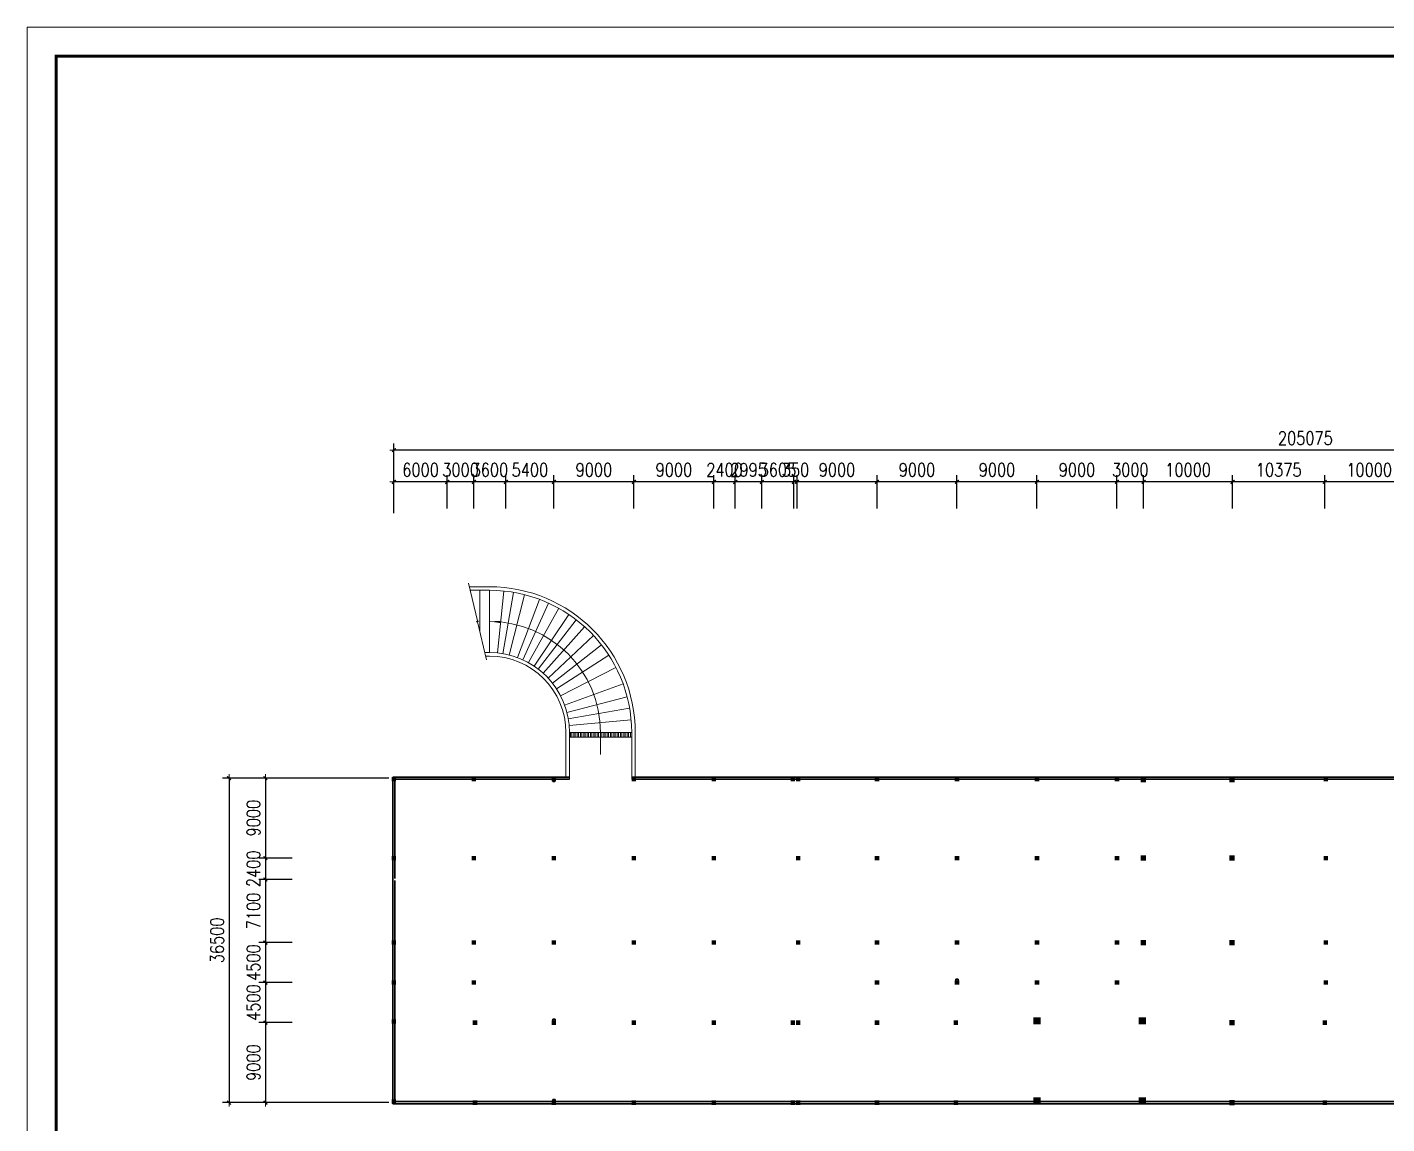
# Model space of a CAD drawing. Extents: x 5719244 to 5992687, y 1482410 to 1675543.
# Drawn here: x 5719244 to 5872206, y 1552199 to 1675543 of the extents above; entities that cross this region are included whole.
import ezdxf

# ---------------------------------------------------------------- set-up
doc = ezdxf.new("R2010")
doc.units = 0
doc.header["$LTSCALE"] = 500
doc.header["$MEASUREMENT"] = 0
doc.layers.get('0').update_dxf_attribs({"linetype": 'CONTINUOUS', "lineweight": 0})
doc.layers.get('DEFPOINTS').update_dxf_attribs({"linetype": 'CONTINUOUS', "lineweight": 0})
for name, color, linetype, lineweight in [('COLUMN', 7, 'CONTINUOUS', 0), ('DIM', 3, 'CONTINUOUS', 0), ('PUB_DIM', 3, 'CONTINUOUS', 0), ('STAIR', 2, 'CONTINUOUS', 0), ('WALL', 255, 'CONTINUOUS', 30), ('WINDOW', 4, 'CONTINUOUS', 0)]:
    doc.layers.add(name, color=color, linetype=linetype, lineweight=lineweight)
doc.styles.add('DIM_FONT', font='SIMPLEX.shx', dxfattribs={"width": 0.8})
doc.dimstyles.new('DIMN300-X', dxfattribs={"dimscale": 3, "dimtxt": 500, "dimasz": 1, "dimexe": 250, "dimexo": 0, "dimgap": 200, "dimtad": 1, "dimdec": 0, "dimzin": 0, "dimdsep": 46, "dimtxsty": 'DIM_FONT', "dimblk": '_DIMX', "dimblk1": '_DIMX', "dimblk2": '_DIMX', "dimsah": 1, "dimcen": 0, "dimdle": 187.057091, "dimclrd": 3, "dimclre": 3, "dimclrt": 7, "dimadec": 0, "dimazin": 0, "dimtfac": 2.166667, "dimtdec": 0, "dimtix": 1, "dimtmove": 2, "dimatfit": 3, "dimldrblk": '_DIMX', "dimfxl": 1, "dimtolj": 1, "dimtzin": 0, "dimarcsym": 0})

# ---------------------------------------------------------------- blocks, each defined once
blk = doc.blocks.new('_DIMX')
blk.add_line((-150, 0), (150, 0))
at = {"const_width": 50}
blk.add_lwpolyline([(-70, -70), (70, 70)], dxfattribs=at)
blk = doc.blocks.new('*D588')
at = {"layer": 'DEFPOINTS', "color": 0, "ltscale": 3}
for p in [(5760501, 1627978), (5760501, 1620890), (5965576, 1620890)]:
    blk.add_point(p, dxfattribs=at)
at = {"layer": 'PUB_DIM', "color": 3, "lineweight": -2, "ltscale": 3}
for p, q in [((5760501, 1620890), (5760501, 1628728)), ((5965573, 1627978), (5760504, 1627978)), ((5965576, 1620890), (5965576, 1628728))]:
    blk.add_line(p, q, dxfattribs=at)
at = {"layer": 'PUB_DIM', "color": 3, "lineweight": -2, "ltscale": 3, "xscale": 3, "yscale": 3, "zscale": 3, "rotation": 180}
blk.add_blockref('_DIMX', (5760501, 1627978), dxfattribs=at)
at = {"layer": 'PUB_DIM', "color": 3, "lineweight": -2, "ltscale": 3, "xscale": 3, "yscale": 3, "zscale": 3}
blk.add_blockref('_DIMX', (5965576, 1627978), dxfattribs=at)
at = {"layer": 'PUB_DIM', "color": 7, "ltscale": 3, "insert": (5863039, 1629328), "char_height": 1500, "attachment_point": 5, "style": 'DIM_FONT'}
blk.add_mtext('\\A1;205075', dxfattribs=at)
blk = doc.blocks.new('*D579')
at = {"layer": 'DEFPOINTS', "color": 0, "ltscale": 3}
for p in [(5865226, 1624397), (5865226, 1621397), (5875226, 1621397)]:
    blk.add_point(p, dxfattribs=at)
at = {"layer": 'PUB_DIM', "color": 3, "lineweight": -2, "ltscale": 3}
for p, q in [((5865226, 1621397), (5865226, 1625147)), ((5875226, 1621397), (5875226, 1625147)), ((5875223, 1624397), (5865229, 1624397))]:
    blk.add_line(p, q, dxfattribs=at)
at = {"layer": 'PUB_DIM', "color": 3, "lineweight": -2, "ltscale": 3, "xscale": 3, "yscale": 3, "zscale": 3, "rotation": 180}
blk.add_blockref('_DIMX', (5865226, 1624397), dxfattribs=at)
at = {"layer": 'PUB_DIM', "color": 3, "lineweight": -2, "ltscale": 3, "xscale": 3, "yscale": 3, "zscale": 3}
blk.add_blockref('_DIMX', (5875226, 1624397), dxfattribs=at)
at = {"layer": 'PUB_DIM', "color": 7, "ltscale": 3, "insert": (5870226, 1625747), "char_height": 1500, "attachment_point": 5, "style": 'DIM_FONT'}
blk.add_mtext('\\A1;10000', dxfattribs=at)
blk = doc.blocks.new('*D578')
at = {"layer": 'DEFPOINTS', "color": 0, "ltscale": 3}
for p in [(5854851, 1624397), (5854851, 1621397), (5865226, 1621397)]:
    blk.add_point(p, dxfattribs=at)
at = {"layer": 'PUB_DIM', "color": 3, "lineweight": -2, "ltscale": 3}
for p, q in [((5854851, 1621397), (5854851, 1625147)), ((5865226, 1621397), (5865226, 1625147)), ((5865223, 1624397), (5854854, 1624397))]:
    blk.add_line(p, q, dxfattribs=at)
at = {"layer": 'PUB_DIM', "color": 3, "lineweight": -2, "ltscale": 3, "xscale": 3, "yscale": 3, "zscale": 3, "rotation": 180}
blk.add_blockref('_DIMX', (5854851, 1624397), dxfattribs=at)
at = {"layer": 'PUB_DIM', "color": 3, "lineweight": -2, "ltscale": 3, "xscale": 3, "yscale": 3, "zscale": 3}
blk.add_blockref('_DIMX', (5865226, 1624397), dxfattribs=at)
at = {"layer": 'PUB_DIM', "color": 7, "ltscale": 3, "insert": (5860039, 1625747), "char_height": 1500, "attachment_point": 5, "style": 'DIM_FONT'}
blk.add_mtext('\\A1;10375', dxfattribs=at)
blk = doc.blocks.new('*D577')
at = {"layer": 'DEFPOINTS', "color": 0, "ltscale": 3}
for p in [(5844851, 1624397), (5844851, 1621397), (5854851, 1621397)]:
    blk.add_point(p, dxfattribs=at)
at = {"layer": 'PUB_DIM', "color": 3, "lineweight": -2, "ltscale": 3}
for p, q in [((5844851, 1621397), (5844851, 1625147)), ((5854851, 1621397), (5854851, 1625147)), ((5854848, 1624397), (5844854, 1624397))]:
    blk.add_line(p, q, dxfattribs=at)
at = {"layer": 'PUB_DIM', "color": 3, "lineweight": -2, "ltscale": 3, "xscale": 3, "yscale": 3, "zscale": 3, "rotation": 180}
blk.add_blockref('_DIMX', (5844851, 1624397), dxfattribs=at)
at = {"layer": 'PUB_DIM', "color": 3, "lineweight": -2, "ltscale": 3, "xscale": 3, "yscale": 3, "zscale": 3}
blk.add_blockref('_DIMX', (5854851, 1624397), dxfattribs=at)
at = {"layer": 'PUB_DIM', "color": 7, "ltscale": 3, "insert": (5849851, 1625747), "char_height": 1500, "attachment_point": 5, "style": 'DIM_FONT'}
blk.add_mtext('\\A1;10000', dxfattribs=at)
blk = doc.blocks.new('*D576')
at = {"layer": 'DEFPOINTS', "color": 0, "ltscale": 3}
for p in [(5841851, 1624397), (5841851, 1621397), (5844851, 1621397)]:
    blk.add_point(p, dxfattribs=at)
at = {"layer": 'PUB_DIM', "color": 3, "lineweight": -2, "ltscale": 3}
for p, q in [((5841851, 1621397), (5841851, 1625147)), ((5844851, 1621397), (5844851, 1625147)), ((5841848, 1624397), (5841845, 1624397)), ((5844851, 1624397), (5841851, 1624397)), ((5844854, 1624397), (5844857, 1624397))]:
    blk.add_line(p, q, dxfattribs=at)
at = {"layer": 'PUB_DIM', "color": 3, "lineweight": -2, "ltscale": 3, "xscale": 3, "yscale": 3, "zscale": 3}
blk.add_blockref('_DIMX', (5841851, 1624397), dxfattribs=at)
at = {"layer": 'PUB_DIM', "color": 3, "lineweight": -2, "ltscale": 3, "xscale": 3, "yscale": 3, "zscale": 3, "rotation": 180}
blk.add_blockref('_DIMX', (5844851, 1624397), dxfattribs=at)
at = {"layer": 'PUB_DIM', "color": 7, "ltscale": 3, "insert": (5843351, 1625747), "char_height": 1500, "attachment_point": 5, "style": 'DIM_FONT'}
blk.add_mtext('\\A1;3000', dxfattribs=at)
blk = doc.blocks.new('*D575')
at = {"layer": 'DEFPOINTS', "color": 0, "ltscale": 3}
for p in [(5832851, 1624397), (5832851, 1621397), (5841851, 1621397)]:
    blk.add_point(p, dxfattribs=at)
at = {"layer": 'PUB_DIM', "color": 3, "lineweight": -2, "ltscale": 3}
for p, q in [((5832851, 1621397), (5832851, 1625147)), ((5841851, 1621397), (5841851, 1625147)), ((5841848, 1624397), (5832854, 1624397))]:
    blk.add_line(p, q, dxfattribs=at)
at = {"layer": 'PUB_DIM', "color": 3, "lineweight": -2, "ltscale": 3, "xscale": 3, "yscale": 3, "zscale": 3, "rotation": 180}
blk.add_blockref('_DIMX', (5832851, 1624397), dxfattribs=at)
at = {"layer": 'PUB_DIM', "color": 3, "lineweight": -2, "ltscale": 3, "xscale": 3, "yscale": 3, "zscale": 3}
blk.add_blockref('_DIMX', (5841851, 1624397), dxfattribs=at)
at = {"layer": 'PUB_DIM', "color": 7, "ltscale": 3, "insert": (5837351, 1625747), "char_height": 1500, "attachment_point": 5, "style": 'DIM_FONT'}
blk.add_mtext('\\A1;9000', dxfattribs=at)
blk = doc.blocks.new('*D574')
at = {"layer": 'DEFPOINTS', "color": 0, "ltscale": 3}
for p in [(5823851, 1624397), (5823851, 1621397), (5832851, 1621397)]:
    blk.add_point(p, dxfattribs=at)
at = {"layer": 'PUB_DIM', "color": 3, "lineweight": -2, "ltscale": 3}
for p, q in [((5823851, 1621397), (5823851, 1625147)), ((5832851, 1621397), (5832851, 1625147)), ((5832848, 1624397), (5823854, 1624397))]:
    blk.add_line(p, q, dxfattribs=at)
at = {"layer": 'PUB_DIM', "color": 3, "lineweight": -2, "ltscale": 3, "xscale": 3, "yscale": 3, "zscale": 3, "rotation": 180}
blk.add_blockref('_DIMX', (5823851, 1624397), dxfattribs=at)
at = {"layer": 'PUB_DIM', "color": 3, "lineweight": -2, "ltscale": 3, "xscale": 3, "yscale": 3, "zscale": 3}
blk.add_blockref('_DIMX', (5832851, 1624397), dxfattribs=at)
at = {"layer": 'PUB_DIM', "color": 7, "ltscale": 3, "insert": (5828351, 1625747), "char_height": 1500, "attachment_point": 5, "style": 'DIM_FONT'}
blk.add_mtext('\\A1;9000', dxfattribs=at)
blk = doc.blocks.new('*D573')
at = {"layer": 'DEFPOINTS', "color": 0, "ltscale": 3}
for p in [(5814851, 1624397), (5814851, 1621397), (5823851, 1621397)]:
    blk.add_point(p, dxfattribs=at)
at = {"layer": 'PUB_DIM', "color": 3, "lineweight": -2, "ltscale": 3}
for p, q in [((5814851, 1621397), (5814851, 1625147)), ((5823851, 1621397), (5823851, 1625147)), ((5823848, 1624397), (5814854, 1624397))]:
    blk.add_line(p, q, dxfattribs=at)
at = {"layer": 'PUB_DIM', "color": 3, "lineweight": -2, "ltscale": 3, "xscale": 3, "yscale": 3, "zscale": 3, "rotation": 180}
blk.add_blockref('_DIMX', (5814851, 1624397), dxfattribs=at)
at = {"layer": 'PUB_DIM', "color": 3, "lineweight": -2, "ltscale": 3, "xscale": 3, "yscale": 3, "zscale": 3}
blk.add_blockref('_DIMX', (5823851, 1624397), dxfattribs=at)
at = {"layer": 'PUB_DIM', "color": 7, "ltscale": 3, "insert": (5819351, 1625747), "char_height": 1500, "attachment_point": 5, "style": 'DIM_FONT'}
blk.add_mtext('\\A1;9000', dxfattribs=at)
blk = doc.blocks.new('*D572')
at = {"layer": 'DEFPOINTS', "color": 0, "ltscale": 3}
for p in [(5805851, 1624397), (5805851, 1621397), (5814851, 1621397)]:
    blk.add_point(p, dxfattribs=at)
at = {"layer": 'PUB_DIM', "color": 3, "lineweight": -2, "ltscale": 3}
for p, q in [((5805851, 1621397), (5805851, 1625147)), ((5814851, 1621397), (5814851, 1625147)), ((5814848, 1624397), (5805854, 1624397))]:
    blk.add_line(p, q, dxfattribs=at)
at = {"layer": 'PUB_DIM', "color": 3, "lineweight": -2, "ltscale": 3, "xscale": 3, "yscale": 3, "zscale": 3, "rotation": 180}
blk.add_blockref('_DIMX', (5805851, 1624397), dxfattribs=at)
at = {"layer": 'PUB_DIM', "color": 3, "lineweight": -2, "ltscale": 3, "xscale": 3, "yscale": 3, "zscale": 3}
blk.add_blockref('_DIMX', (5814851, 1624397), dxfattribs=at)
at = {"layer": 'PUB_DIM', "color": 7, "ltscale": 3, "insert": (5810351, 1625747), "char_height": 1500, "attachment_point": 5, "style": 'DIM_FONT'}
blk.add_mtext('\\A1;9000', dxfattribs=at)
blk = doc.blocks.new('*D571')
at = {"layer": 'DEFPOINTS', "color": 0, "ltscale": 3}
for p in [(5805501, 1624397), (5805501, 1621397), (5805851, 1621397)]:
    blk.add_point(p, dxfattribs=at)
at = {"layer": 'PUB_DIM', "color": 3, "lineweight": -2, "ltscale": 3}
for p, q in [((5805501, 1621397), (5805501, 1625147)), ((5805851, 1621397), (5805851, 1625147)), ((5805498, 1624397), (5805495, 1624397)), ((5805851, 1624397), (5805501, 1624397)), ((5805854, 1624397), (5805857, 1624397))]:
    blk.add_line(p, q, dxfattribs=at)
at = {"layer": 'PUB_DIM', "color": 3, "lineweight": -2, "ltscale": 3, "xscale": 3, "yscale": 3, "zscale": 3}
blk.add_blockref('_DIMX', (5805501, 1624397), dxfattribs=at)
at = {"layer": 'PUB_DIM', "color": 3, "lineweight": -2, "ltscale": 3, "xscale": 3, "yscale": 3, "zscale": 3, "rotation": 180}
blk.add_blockref('_DIMX', (5805851, 1624397), dxfattribs=at)
at = {"layer": 'PUB_DIM', "color": 7, "ltscale": 3, "insert": (5805676, 1625747), "char_height": 1500, "attachment_point": 5, "style": 'DIM_FONT'}
blk.add_mtext('\\A1;350', dxfattribs=at)
blk = doc.blocks.new('*D570')
at = {"layer": 'DEFPOINTS', "color": 0, "ltscale": 3}
for p in [(5801896, 1624397), (5801896, 1621397), (5805501, 1621397)]:
    blk.add_point(p, dxfattribs=at)
at = {"layer": 'PUB_DIM', "color": 3, "lineweight": -2, "ltscale": 3}
for p, q in [((5801896, 1621397), (5801896, 1625147)), ((5805501, 1621397), (5805501, 1625147)), ((5801893, 1624397), (5801890, 1624397)), ((5805501, 1624397), (5801896, 1624397)), ((5805504, 1624397), (5805507, 1624397))]:
    blk.add_line(p, q, dxfattribs=at)
at = {"layer": 'PUB_DIM', "color": 3, "lineweight": -2, "ltscale": 3, "xscale": 3, "yscale": 3, "zscale": 3}
blk.add_blockref('_DIMX', (5801896, 1624397), dxfattribs=at)
at = {"layer": 'PUB_DIM', "color": 3, "lineweight": -2, "ltscale": 3, "xscale": 3, "yscale": 3, "zscale": 3, "rotation": 180}
blk.add_blockref('_DIMX', (5805501, 1624397), dxfattribs=at)
at = {"layer": 'PUB_DIM', "color": 7, "ltscale": 3, "insert": (5803699, 1625747), "char_height": 1500, "attachment_point": 5, "style": 'DIM_FONT'}
blk.add_mtext('\\A1;3605', dxfattribs=at)
blk = doc.blocks.new('*D569')
at = {"layer": 'DEFPOINTS', "color": 0, "ltscale": 3}
for p in [(5798901, 1624397), (5798901, 1621397), (5801896, 1621397)]:
    blk.add_point(p, dxfattribs=at)
at = {"layer": 'PUB_DIM', "color": 3, "lineweight": -2, "ltscale": 3}
for p, q in [((5798901, 1621397), (5798901, 1625147)), ((5801896, 1621397), (5801896, 1625147)), ((5798898, 1624397), (5798895, 1624397)), ((5801896, 1624397), (5798901, 1624397)), ((5801899, 1624397), (5801902, 1624397))]:
    blk.add_line(p, q, dxfattribs=at)
at = {"layer": 'PUB_DIM', "color": 3, "lineweight": -2, "ltscale": 3, "xscale": 3, "yscale": 3, "zscale": 3}
blk.add_blockref('_DIMX', (5798901, 1624397), dxfattribs=at)
at = {"layer": 'PUB_DIM', "color": 3, "lineweight": -2, "ltscale": 3, "xscale": 3, "yscale": 3, "zscale": 3, "rotation": 180}
blk.add_blockref('_DIMX', (5801896, 1624397), dxfattribs=at)
at = {"layer": 'PUB_DIM', "color": 7, "ltscale": 3, "insert": (5800399, 1625747), "char_height": 1500, "attachment_point": 5, "style": 'DIM_FONT'}
blk.add_mtext('\\A1;2995', dxfattribs=at)
blk = doc.blocks.new('*D568')
at = {"layer": 'DEFPOINTS', "color": 0, "ltscale": 3}
for p in [(5796501, 1624397), (5796501, 1621397), (5798901, 1621397)]:
    blk.add_point(p, dxfattribs=at)
at = {"layer": 'PUB_DIM', "color": 3, "lineweight": -2, "ltscale": 3}
for p, q in [((5796501, 1621397), (5796501, 1625147)), ((5798901, 1621397), (5798901, 1625147)), ((5796498, 1624397), (5796495, 1624397)), ((5798901, 1624397), (5796501, 1624397)), ((5798904, 1624397), (5798907, 1624397))]:
    blk.add_line(p, q, dxfattribs=at)
at = {"layer": 'PUB_DIM', "color": 3, "lineweight": -2, "ltscale": 3, "xscale": 3, "yscale": 3, "zscale": 3}
blk.add_blockref('_DIMX', (5796501, 1624397), dxfattribs=at)
at = {"layer": 'PUB_DIM', "color": 3, "lineweight": -2, "ltscale": 3, "xscale": 3, "yscale": 3, "zscale": 3, "rotation": 180}
blk.add_blockref('_DIMX', (5798901, 1624397), dxfattribs=at)
at = {"layer": 'PUB_DIM', "color": 7, "ltscale": 3, "insert": (5797701, 1625747), "char_height": 1500, "attachment_point": 5, "style": 'DIM_FONT'}
blk.add_mtext('\\A1;2400', dxfattribs=at)
blk = doc.blocks.new('*D567')
at = {"layer": 'DEFPOINTS', "color": 0, "ltscale": 3}
for p in [(5787501, 1624397), (5787501, 1621397), (5796501, 1621397)]:
    blk.add_point(p, dxfattribs=at)
at = {"layer": 'PUB_DIM', "color": 3, "lineweight": -2, "ltscale": 3}
for p, q in [((5787501, 1621397), (5787501, 1625147)), ((5796501, 1621397), (5796501, 1625147)), ((5796498, 1624397), (5787504, 1624397))]:
    blk.add_line(p, q, dxfattribs=at)
at = {"layer": 'PUB_DIM', "color": 3, "lineweight": -2, "ltscale": 3, "xscale": 3, "yscale": 3, "zscale": 3, "rotation": 180}
blk.add_blockref('_DIMX', (5787501, 1624397), dxfattribs=at)
at = {"layer": 'PUB_DIM', "color": 3, "lineweight": -2, "ltscale": 3, "xscale": 3, "yscale": 3, "zscale": 3}
blk.add_blockref('_DIMX', (5796501, 1624397), dxfattribs=at)
at = {"layer": 'PUB_DIM', "color": 7, "ltscale": 3, "insert": (5792001, 1625747), "char_height": 1500, "attachment_point": 5, "style": 'DIM_FONT'}
blk.add_mtext('\\A1;9000', dxfattribs=at)
blk = doc.blocks.new('*D566')
at = {"layer": 'DEFPOINTS', "color": 0, "ltscale": 3}
for p in [(5778501, 1624397), (5778501, 1621397), (5787501, 1621397)]:
    blk.add_point(p, dxfattribs=at)
at = {"layer": 'PUB_DIM', "color": 3, "lineweight": -2, "ltscale": 3}
for p, q in [((5778501, 1621397), (5778501, 1625147)), ((5787501, 1621397), (5787501, 1625147)), ((5787498, 1624397), (5778504, 1624397))]:
    blk.add_line(p, q, dxfattribs=at)
at = {"layer": 'PUB_DIM', "color": 3, "lineweight": -2, "ltscale": 3, "xscale": 3, "yscale": 3, "zscale": 3, "rotation": 180}
blk.add_blockref('_DIMX', (5778501, 1624397), dxfattribs=at)
at = {"layer": 'PUB_DIM', "color": 3, "lineweight": -2, "ltscale": 3, "xscale": 3, "yscale": 3, "zscale": 3}
blk.add_blockref('_DIMX', (5787501, 1624397), dxfattribs=at)
at = {"layer": 'PUB_DIM', "color": 7, "ltscale": 3, "insert": (5783001, 1625747), "char_height": 1500, "attachment_point": 5, "style": 'DIM_FONT'}
blk.add_mtext('\\A1;9000', dxfattribs=at)
blk = doc.blocks.new('*D565')
at = {"layer": 'DEFPOINTS', "color": 0, "ltscale": 3}
for p in [(5773101, 1624397), (5773101, 1621397), (5778501, 1621397)]:
    blk.add_point(p, dxfattribs=at)
at = {"layer": 'PUB_DIM', "color": 3, "lineweight": -2, "ltscale": 3}
for p, q in [((5773101, 1621397), (5773101, 1625147)), ((5778501, 1621397), (5778501, 1625147)), ((5773098, 1624397), (5773095, 1624397)), ((5778501, 1624397), (5773101, 1624397)), ((5778504, 1624397), (5778507, 1624397))]:
    blk.add_line(p, q, dxfattribs=at)
at = {"layer": 'PUB_DIM', "color": 3, "lineweight": -2, "ltscale": 3, "xscale": 3, "yscale": 3, "zscale": 3}
blk.add_blockref('_DIMX', (5773101, 1624397), dxfattribs=at)
at = {"layer": 'PUB_DIM', "color": 3, "lineweight": -2, "ltscale": 3, "xscale": 3, "yscale": 3, "zscale": 3, "rotation": 180}
blk.add_blockref('_DIMX', (5778501, 1624397), dxfattribs=at)
at = {"layer": 'PUB_DIM', "color": 7, "ltscale": 3, "insert": (5775801, 1625747), "char_height": 1500, "attachment_point": 5, "style": 'DIM_FONT'}
blk.add_mtext('\\A1;5400', dxfattribs=at)
blk = doc.blocks.new('*D564')
at = {"layer": 'DEFPOINTS', "color": 0, "ltscale": 3}
for p in [(5769501, 1624397), (5769501, 1621397), (5773101, 1621397)]:
    blk.add_point(p, dxfattribs=at)
at = {"layer": 'PUB_DIM', "color": 3, "lineweight": -2, "ltscale": 3}
for p, q in [((5769501, 1621397), (5769501, 1625147)), ((5773101, 1621397), (5773101, 1625147)), ((5769498, 1624397), (5769495, 1624397)), ((5773101, 1624397), (5769501, 1624397)), ((5773104, 1624397), (5773107, 1624397))]:
    blk.add_line(p, q, dxfattribs=at)
at = {"layer": 'PUB_DIM', "color": 3, "lineweight": -2, "ltscale": 3, "xscale": 3, "yscale": 3, "zscale": 3}
blk.add_blockref('_DIMX', (5769501, 1624397), dxfattribs=at)
at = {"layer": 'PUB_DIM', "color": 3, "lineweight": -2, "ltscale": 3, "xscale": 3, "yscale": 3, "zscale": 3, "rotation": 180}
blk.add_blockref('_DIMX', (5773101, 1624397), dxfattribs=at)
at = {"layer": 'PUB_DIM', "color": 7, "ltscale": 3, "insert": (5771301, 1625747), "char_height": 1500, "attachment_point": 5, "style": 'DIM_FONT'}
blk.add_mtext('\\A1;3600', dxfattribs=at)
blk = doc.blocks.new('*D563')
at = {"layer": 'DEFPOINTS', "color": 0, "ltscale": 3}
for p in [(5766501, 1624397), (5766501, 1621397), (5769501, 1621397)]:
    blk.add_point(p, dxfattribs=at)
at = {"layer": 'PUB_DIM', "color": 3, "lineweight": -2, "ltscale": 3}
for p, q in [((5766501, 1621397), (5766501, 1625147)), ((5769501, 1621397), (5769501, 1625147)), ((5766498, 1624397), (5766495, 1624397)), ((5769501, 1624397), (5766501, 1624397)), ((5769504, 1624397), (5769507, 1624397))]:
    blk.add_line(p, q, dxfattribs=at)
at = {"layer": 'PUB_DIM', "color": 3, "lineweight": -2, "ltscale": 3, "xscale": 3, "yscale": 3, "zscale": 3}
blk.add_blockref('_DIMX', (5766501, 1624397), dxfattribs=at)
at = {"layer": 'PUB_DIM', "color": 3, "lineweight": -2, "ltscale": 3, "xscale": 3, "yscale": 3, "zscale": 3, "rotation": 180}
blk.add_blockref('_DIMX', (5769501, 1624397), dxfattribs=at)
at = {"layer": 'PUB_DIM', "color": 7, "ltscale": 3, "insert": (5768001, 1625747), "char_height": 1500, "attachment_point": 5, "style": 'DIM_FONT'}
blk.add_mtext('\\A1;3000', dxfattribs=at)
blk = doc.blocks.new('*D562')
at = {"layer": 'DEFPOINTS', "color": 0, "ltscale": 3}
for p in [(5760501, 1624397), (5760501, 1621397), (5766501, 1621397)]:
    blk.add_point(p, dxfattribs=at)
at = {"layer": 'PUB_DIM', "color": 3, "lineweight": -2, "ltscale": 3}
for p, q in [((5760501, 1621397), (5760501, 1625147)), ((5766501, 1621397), (5766501, 1625147)), ((5766498, 1624397), (5760504, 1624397))]:
    blk.add_line(p, q, dxfattribs=at)
at = {"layer": 'PUB_DIM', "color": 3, "lineweight": -2, "ltscale": 3, "xscale": 3, "yscale": 3, "zscale": 3, "rotation": 180}
blk.add_blockref('_DIMX', (5760501, 1624397), dxfattribs=at)
at = {"layer": 'PUB_DIM', "color": 3, "lineweight": -2, "ltscale": 3, "xscale": 3, "yscale": 3, "zscale": 3}
blk.add_blockref('_DIMX', (5766501, 1624397), dxfattribs=at)
at = {"layer": 'PUB_DIM', "color": 7, "ltscale": 3, "insert": (5763501, 1625747), "char_height": 1500, "attachment_point": 5, "style": 'DIM_FONT'}
blk.add_mtext('\\A1;6000', dxfattribs=at)
blk = doc.blocks.new('*D560')
at = {"layer": 'DEFPOINTS', "color": 0, "ltscale": 3}
for p in [(5749050, 1568081), (5746050, 1563581), (5749050, 1563581)]:
    blk.add_point(p, dxfattribs=at)
at = {"layer": 'PUB_DIM', "color": 3, "lineweight": -2, "ltscale": 3}
for p, q in [((5749050, 1568081), (5745300, 1568081)), ((5746050, 1568084), (5746050, 1568087)), ((5746050, 1568081), (5746050, 1563581)), ((5749050, 1563581), (5745300, 1563581)), ((5746050, 1563578), (5746050, 1563575))]:
    blk.add_line(p, q, dxfattribs=at)
at = {"layer": 'PUB_DIM', "color": 3, "lineweight": -2, "ltscale": 3, "xscale": 3, "yscale": 3, "zscale": 3}
for p, rotation in [((5746050, 1568081), 270), ((5746050, 1563581), 90)]:
    blk.add_blockref('_DIMX', p, dxfattribs=dict(at, rotation=rotation))
at = {"layer": 'PUB_DIM', "color": 7, "ltscale": 3, "insert": (5744700, 1565831), "char_height": 1500, "attachment_point": 5, "rotation": 90, "style": 'DIM_FONT'}
blk.add_mtext('\\A1;4500', dxfattribs=at)
blk = doc.blocks.new('*D559')
at = {"layer": 'DEFPOINTS', "color": 0}
for p in [(5759944, 1591081), (5741951, 1554580), (5759944, 1554580)]:
    blk.add_point(p, dxfattribs=at)
at = {"layer": 'PUB_DIM', "color": 3, "lineweight": -2}
for p, q in [((5759944, 1591081), (5741201, 1591081)), ((5741951, 1591078), (5741951, 1554583)), ((5759944, 1554580), (5741201, 1554580))]:
    blk.add_line(p, q, dxfattribs=at)
at = {"layer": 'PUB_DIM', "color": 3, "lineweight": -2, "xscale": 3, "yscale": 3, "zscale": 3}
for p, rotation in [((5741951, 1591081), 90), ((5741951, 1554580), 270)]:
    blk.add_blockref('_DIMX', p, dxfattribs=dict(at, rotation=rotation))
at = {"layer": 'PUB_DIM', "color": 7, "insert": (5740601, 1572831), "char_height": 1500, "attachment_point": 5, "rotation": 90, "style": 'DIM_FONT'}
blk.add_mtext('\\A1;36500', dxfattribs=at)
blk = doc.blocks.new('_FZH')
blk.add_solid([(-0.5, -0.5), (0.5, -0.5), (-0.5, 0.5), (0.5, 0.5)])
blk = doc.blocks.new('*D556')
at = {"layer": 'DEFPOINTS', "color": 0, "ltscale": 3}
for p in [(5749050, 1582081), (5746050, 1579681), (5749050, 1579681)]:
    blk.add_point(p, dxfattribs=at)
at = {"layer": 'PUB_DIM', "color": 3, "lineweight": -2, "ltscale": 3}
for p, q in [((5749050, 1582081), (5745300, 1582081)), ((5746050, 1582084), (5746050, 1582087)), ((5746050, 1582081), (5746050, 1579681)), ((5749050, 1579681), (5745300, 1579681)), ((5746050, 1579678), (5746050, 1579675))]:
    blk.add_line(p, q, dxfattribs=at)
at = {"layer": 'PUB_DIM', "color": 3, "lineweight": -2, "ltscale": 3, "xscale": 3, "yscale": 3, "zscale": 3}
for p, rotation in [((5746050, 1582081), 270), ((5746050, 1579681), 90)]:
    blk.add_blockref('_DIMX', p, dxfattribs=dict(at, rotation=rotation))
at = {"layer": 'PUB_DIM', "color": 7, "ltscale": 3, "insert": (5744700, 1580881), "char_height": 1500, "attachment_point": 5, "rotation": 90, "style": 'DIM_FONT'}
blk.add_mtext('\\A1;2400', dxfattribs=at)
blk = doc.blocks.new('*D555')
at = {"layer": 'DEFPOINTS', "color": 0, "ltscale": 3}
for p in [(5749050, 1579681), (5746050, 1572581), (5749050, 1572581)]:
    blk.add_point(p, dxfattribs=at)
at = {"layer": 'PUB_DIM', "color": 3, "lineweight": -2, "ltscale": 3}
for p, q in [((5749050, 1579681), (5745300, 1579681)), ((5746050, 1579678), (5746050, 1572584)), ((5749050, 1572581), (5745300, 1572581))]:
    blk.add_line(p, q, dxfattribs=at)
at = {"layer": 'PUB_DIM', "color": 3, "lineweight": -2, "ltscale": 3, "xscale": 3, "yscale": 3, "zscale": 3}
for p, rotation in [((5746050, 1579681), 90), ((5746050, 1572581), 270)]:
    blk.add_blockref('_DIMX', p, dxfattribs=dict(at, rotation=rotation))
at = {"layer": 'PUB_DIM', "color": 7, "ltscale": 3, "insert": (5744700, 1576131), "char_height": 1500, "attachment_point": 5, "rotation": 90, "style": 'DIM_FONT'}
blk.add_mtext('\\A1;7100', dxfattribs=at)
blk = doc.blocks.new('*D554')
at = {"layer": 'DEFPOINTS', "color": 0, "ltscale": 3}
for p in [(5749050, 1572581), (5746050, 1568081), (5749050, 1568081)]:
    blk.add_point(p, dxfattribs=at)
at = {"layer": 'PUB_DIM', "color": 3, "lineweight": -2, "ltscale": 3}
for p, q in [((5749050, 1572581), (5745300, 1572581)), ((5746050, 1572584), (5746050, 1572587)), ((5746050, 1572581), (5746050, 1568081)), ((5749050, 1568081), (5745300, 1568081)), ((5746050, 1568078), (5746050, 1568075))]:
    blk.add_line(p, q, dxfattribs=at)
at = {"layer": 'PUB_DIM', "color": 3, "lineweight": -2, "ltscale": 3, "xscale": 3, "yscale": 3, "zscale": 3}
for p, rotation in [((5746050, 1572581), 270), ((5746050, 1568081), 90)]:
    blk.add_blockref('_DIMX', p, dxfattribs=dict(at, rotation=rotation))
at = {"layer": 'PUB_DIM', "color": 7, "ltscale": 3, "insert": (5744700, 1570331), "char_height": 1500, "attachment_point": 5, "rotation": 90, "style": 'DIM_FONT'}
blk.add_mtext('\\A1;4500', dxfattribs=at)
blk = doc.blocks.new('*D553')
at = {"layer": 'DEFPOINTS', "color": 0, "ltscale": 3}
for p in [(5749050, 1591081), (5746050, 1582081), (5749050, 1582081)]:
    blk.add_point(p, dxfattribs=at)
at = {"layer": 'PUB_DIM', "color": 3, "lineweight": -2, "ltscale": 3}
for p, q in [((5749050, 1591081), (5745300, 1591081)), ((5746050, 1591078), (5746050, 1582084)), ((5749050, 1582081), (5745300, 1582081))]:
    blk.add_line(p, q, dxfattribs=at)
at = {"layer": 'PUB_DIM', "color": 3, "lineweight": -2, "ltscale": 3, "xscale": 3, "yscale": 3, "zscale": 3}
for p, rotation in [((5746050, 1591081), 90), ((5746050, 1582081), 270)]:
    blk.add_blockref('_DIMX', p, dxfattribs=dict(at, rotation=rotation))
at = {"layer": 'PUB_DIM', "color": 7, "ltscale": 3, "insert": (5744700, 1586581), "char_height": 1500, "attachment_point": 5, "rotation": 90, "style": 'DIM_FONT'}
blk.add_mtext('\\A1;9000', dxfattribs=at)
blk = doc.blocks.new('_ARROW')
blk.add_solid([(0, 0), (-1, 0.1), (-1, -0.1)])
blk = doc.blocks.new('*D598')
at = {"layer": 'DEFPOINTS', "color": 0}
for p in [(5749050, 1563581), (5746050, 1554581), (5749050, 1554581)]:
    blk.add_point(p, dxfattribs=at)
at = {"layer": 'PUB_DIM', "color": 3, "lineweight": -2}
for p, q in [((5749050, 1563581), (5745300, 1563581)), ((5746050, 1563578), (5746050, 1554584)), ((5749050, 1554581), (5745300, 1554581))]:
    blk.add_line(p, q, dxfattribs=at)
at = {"layer": 'PUB_DIM', "color": 3, "lineweight": -2, "xscale": 3, "yscale": 3, "zscale": 3}
for p, rotation in [((5746050, 1563581), 90), ((5746050, 1554581), 270)]:
    blk.add_blockref('_DIMX', p, dxfattribs=dict(at, rotation=rotation))
at = {"layer": 'PUB_DIM', "color": 7, "insert": (5744700, 1559081), "char_height": 1500, "attachment_point": 5, "rotation": 90, "style": 'DIM_FONT'}
blk.add_mtext('\\A1;9000', dxfattribs=at)

msp = doc.modelspace()

# ---------------------------------------------------------------- hatches: boundary and pattern name
at = {"layer": 'WINDOW'}
h = msp.add_hatch(dxfattribs=at)
h.set_pattern_fill('ANSI32', color=256, scale=1000, angle=45, style=0)
h.set_pattern_definition([(90, (4646000.17, 1819299.55), (-375, 6e-14), []), (90, (4646125.17, 1819424.55), (-375, 6e-14), [])])
h.paths.add_polyline_path([(5787251.4, 1595705.7), (5787251.4, 1596205.7), (5780251.4, 1596205.7), (5780251.4, 1595705.7)])

# ---------------------------------------------------------------- linework, layer by layer
at = {"ltscale": 3}
for p, q in [((5771238.5, 1612605.7), (5768988, 1612605.7)), ((5771251.4, 1612205.7), (5769082.2, 1612205.7)), ((5771251.4, 1605205.7), (5770732.2, 1605205.7)), ((5771251.4, 1604805.7), (5770826.5, 1604805.7)), ((5779851.4, 1596205.7), (5779851.4, 1591205.7)), ((5780251.4, 1596205.7), (5780251.4, 1590960.7)), ((5783750.3, 1596374.2), (5783750.3, 1593751.4)), ((5787251.4, 1596205.7), (5787251.4, 1590960.7)), ((5787651.4, 1596205.7), (5787651.4, 1591205.7))]:
    msp.add_line(p, q, dxfattribs=at)
at = {"color": 4}
msp.add_lwpolyline([(5719244.1, 1482409.7), (5719244.1, 1675543.1), (5992687.3, 1675543.1), (5992687.3, 1482409.7)], close=True, dxfattribs=at)
at = {"color": 4, "const_width": 325.1}
msp.add_lwpolyline([(5722495.5, 1485661.1), (5989435.9, 1485661.1), (5989435.9, 1672291.7), (5722495.5, 1672291.7)], close=True, dxfattribs=at)
at = {"ltscale": 3}
for radius in [16400, 16000, 12500, 9000, 8600]:
    msp.add_arc((5771251.4, 1596205.7), radius, 0, 90, dxfattribs=at)
at = {"layer": 'DIM', "ltscale": 3}
for p, q in [((5769118.4, 1612052.1), (5769118.4, 1612205.7)), ((5780251.4, 1596205.7), (5787251.4, 1596205.7)), ((5780251.4, 1595705.7), (5787251.4, 1595705.7))]:
    msp.add_line(p, q, dxfattribs=at)
at = {"layer": 'STAIR'}
for p, q in [((5769894.7, 1608758.9), (5768893.7, 1613005.7)), ((5769791.6, 1608673), (5769894.7, 1608758.9)), ((5770025.2, 1608728.1), (5769791.6, 1608673)), ((5769922.2, 1608642.1), (5770025.2, 1608728.1)), ((5770923.2, 1604395.4), (5769922.2, 1608642.1))]:
    msp.add_line(p, q, dxfattribs=at)
at = {"layer": 'WALL'}
for p, q in [((5760381.4, 1554460.7), (5760381.4, 1591205.7)), ((5765640, 1591205.7), (5760381.4, 1591205.7)), ((5765640, 1590955.7), (5760621.4, 1590955.7)), ((5760621.4, 1582200.7), (5760621.4, 1590955.7)), ((5772301.4, 1591205.7), (5765495.6, 1591205.7)), ((5773226.4, 1590955.7), (5765495.6, 1590955.7)), ((5769376.4, 1590955.7), (5766626.4, 1590955.7)), ((5769376.4, 1590955.7), (5766626.4, 1590955.7)), ((5770301.4, 1590955.7), (5769626.4, 1590955.7)), ((5774801.4, 1591205.7), (5772301.4, 1591205.7)), ((5772976.4, 1590955.7), (5772301.4, 1590955.7)), ((5774801.4, 1590955.7), (5773226.4, 1590955.7)), ((5774584.5, 1590955.7), (5778381.3, 1590955.7)), ((5774585.5, 1591205.6), (5780251.4, 1591205.6)), ((5778381.4, 1590960.7), (5778381.4, 1590710.7)), ((5778621.4, 1590960.7), (5780251.4, 1590960.7)), ((5778621.4, 1590960.7), (5778621.4, 1590710.7)), ((5787251.4, 1591205.6), (5965697.3, 1591205.6)), ((5787251.4, 1590960.7), (5844726.4, 1590960.7)), ((5844976.4, 1590960.7), (5893101.4, 1590960.7)), ((5778381.4, 1590710.7), (5778621.4, 1590710.7)), ((5760621.4, 1579805.7), (5760621.4, 1581960.7)), ((5760621.4, 1572700.7), (5760621.4, 1579555.7)), ((5760621.4, 1554700.7), (5760621.4, 1572460.7)), ((5769621.4, 1572460.7), (5769621.4, 1572460.7)), ((5823976.4, 1568455.7), (5823726.4, 1568455.7)), ((5823726.4, 1568455.7), (5823726.4, 1568330.7)), ((5823976.4, 1568455.7), (5823976.4, 1568205.7)), ((5778376.4, 1563950.7), (5778376.4, 1563700.7)), ((5778376.4, 1563950.7), (5778626.4, 1563950.7)), ((5778626.4, 1563950.7), (5778626.4, 1563700.7)), ((5929951.4, 1554460.7), (5760381.4, 1554460.7)), ((5844726.4, 1554700.7), (5760621.4, 1554700.7)), ((5769381.4, 1554700.7), (5760621.4, 1554700.7)), ((5778376.4, 1554700.7), (5769621.4, 1554700.7)), ((5778376.4, 1554950.7), (5778376.4, 1554700.7)), ((5778376.4, 1554950.7), (5778626.4, 1554950.7)), ((5778626.4, 1554950.7), (5778626.4, 1554700.7)), ((5893101.4, 1554700.7), (5844976.4, 1554700.7))]:
    msp.add_line(p, q, dxfattribs=at)
at = {"layer": 'WINDOW'}
for p, q in [((5770184.9, 1607527.4), (5770184.9, 1612205.7)), ((5771251.4, 1605205.7), (5771251.4, 1612205.7)), ((5772152.7, 1605160.4), (5772853.7, 1612125.2)), ((5772765.8, 1605077.4), (5773943.6, 1611977.6)), ((5773465.5, 1604929.1), (5775187.5, 1611714)), ((5774416.9, 1604630.6), (5776878.9, 1611183.4)), ((5774994.8, 1604390.2), (5777906.3, 1610756)), ((5775632.9, 1604067.1), (5779040.8, 1610181.6)), ((5776280.2, 1603669.7), (5780191.4, 1609475.1)), ((5776731.1, 1603345.3), (5780993, 1608898.3)), ((5777275.9, 1602891.9), (5781961.6, 1608092.3)), ((5777838.1, 1602338.9), (5782961, 1607109.2)), ((5778343.5, 1601746.6), (5783859.6, 1606056.3)), ((5778797.5, 1601110.5), (5784666.6, 1604925.4)), ((5779253.3, 1600325.2), (5785476.9, 1603529.3)), ((5779706.7, 1599289.4), (5786282.9, 1601687.9)), ((5779960.5, 1598475.6), (5786734.2, 1600241)), ((5780118.9, 1597744.3), (5787015.9, 1598941.1)), ((5780215.6, 1597007.6), (5787187.8, 1597631.4))]:
    msp.add_line(p, q, dxfattribs=at)

# ---------------------------------------------------------------- block references
at = {"layer": 'COLUMN'}
for p, xscale, yscale, zscale in [((5760501.4, 1590955.7), 500, 500, 500), ((5769501.4, 1590955.7), 500, 500, 500), ((5778501.4, 1590955.7), 500, 500, 500), ((5787501.4, 1590955.7), 500, 500, 500), ((5796501.4, 1590955.7), 500, 500, 500), ((5805376.4, 1590955.7), 500, 500, 500), ((5805976.4, 1590955.7), 500, 500, 500), ((5814851.4, 1590955.7), 500, 500, 500), ((5823851.4, 1590955.7), 500, 500, 500), ((5832851.4, 1590955.7), 500, 500, 500), ((5841851.4, 1590955.7), 500, 500, 500), ((5844801.4, 1590905.7), 600, 600, 600), ((5854801.4, 1590905.7), 600, 600, 600), ((5865351.4, 1590955.7), 500, 500, 500), ((5760501.4, 1582080.7), 500, 500, 500), ((5769501.4, 1582080.7), 500, 500, 500), ((5778501.4, 1582080.7), 500, 500, 500), ((5787501.4, 1582080.7), 500, 500, 500), ((5796501.4, 1582080.7), 500, 500, 500), ((5805976.4, 1582080.7), 500, 500, 500), ((5814851.4, 1582080.7), 500, 500, 500), ((5823851.4, 1582080.7), 500, 500, 500), ((5832851.4, 1582080.7), 500, 500, 500), ((5841851.4, 1582080.7), 500, 500, 500), ((5844801.4, 1582080.7), 600, 600, 600), ((5854801.4, 1582080.7), 600, 600, 600), ((5865351.4, 1582080.7), 500, 500, 500), ((5760501.4, 1572580.7), 500, 500, 500), ((5769501.4, 1572580.7), 500, 500, 500), ((5778501.4, 1572580.7), 500, 500, 500), ((5787501.4, 1572580.7), 500, 500, 500), ((5796501.4, 1572580.7), 500, 500, 500), ((5805976.4, 1572580.7), 500, 500, 500), ((5814851.4, 1572580.7), 500, 500, 500), ((5823851.4, 1572580.7), 500, 500, 500), ((5832851.4, 1572580.7), 500, 500, 500), ((5841851.4, 1572580.7), 500, 500, 500), ((5844801.4, 1572580.7), 600, 600, 600), ((5854801.4, 1572580.7), 600, 600, 600), ((5865351.4, 1572580.7), 500, 500, 500), ((5760501.4, 1568080.7), 500, 500, 500), ((5769501.4, 1568080.7), 500, 500, 500), ((5814851.4, 1568080.7), 500, 500, 500), ((5823851.4, 1568080.7), 500, 500, 500), ((5832851.4, 1568080.7), 500, 500, 500), ((5841851.4, 1568080.7), 500, 500, 500), ((5865351.4, 1568080.7), 500, 500, 500), ((5760501.4, 1563705.7), 500, 500, 500), ((5769626.4, 1563580.7), 500, 500, 500), ((5778501.4, 1563580.7), 500, 500, 500), ((5787501.4, 1563580.7), 500, 500, 500), ((5796501.4, 1563580.7), 500, 500, 500), ((5805376.4, 1563580.7), 500, 500, 500), ((5805976.4, 1563580.7), 500, 500, 500), ((5814851.4, 1563580.7), 500, 500, 500), ((5823726.4, 1563580.7), -500, 500, 500), ((5832851.4, 1563780.7), 800, 800, 800), ((5844701.4, 1563780.7), 800, 800, 800), ((5854801.4, 1563580.7), 600, 600, 600), ((5865226.4, 1563580.7), 500, 500, 500), ((5760501.4, 1554705.7), 500, 500, 500), ((5769626.4, 1554580.7), 500, 500, 500), ((5778501.4, 1554580.7), 500, 500, 500), ((5787501.4, 1554580.7), 500, 500, 500), ((5796501.4, 1554580.7), 500, 500, 500), ((5805376.4, 1554580.7), 500, 500, 500), ((5805976.4, 1554580.7), 500, 500, 500), ((5814851.4, 1554580.7), 500, 500, 500), ((5823726.4, 1554580.7), -500, 500, 500), ((5832851.4, 1554780.7), 800, 800, 800), ((5844701.4, 1554780.7), 800, 800, 800), ((5854801.4, 1554580.7), 600, 600, 600), ((5865226.4, 1554580.7), 500, 500, 500)]:
    msp.add_blockref('_FZH', p, dxfattribs=dict(at, xscale=xscale, yscale=yscale, zscale=zscale))
at = {"layer": 'PUB_DIM', "xscale": 1200, "yscale": 1200, "zscale": 1200, "rotation": 177.1384898316978}
msp.add_blockref('_ARROW', (5771251.4, 1608705.7), dxfattribs=at)

# ---------------------------------------------------------------- dimensions: what is measured, and where the dimension line sits
at = {"layer": 'PUB_DIM'}
dim = msp.add_linear_dim(base=(5760501.4, 1627977.7), p1=(5965576.4, 1620889.9), p2=(5760501.4, 1620889.9), dimstyle='DIMN300-X', dxfattribs=at)
dim.commit()
dim.dimension.update_dxf_attribs({"geometry": '*D588', "text_midpoint": (5863038.9, 1629327.7)})
for p1, p2, picture, middle in [((5766501.4, 1621397.3), (5760501.4, 1621397.3), '*D562', (5763501.4, 1625747.3)), ((5769501.4, 1621397.3), (5766501.4, 1621397.3), '*D563', (5768001.4, 1625747.3)), ((5773101.4, 1621397.3), (5769501.4, 1621397.3), '*D564', (5771301.4, 1625747.3)), ((5778501.4, 1621397.3), (5773101.4, 1621397.3), '*D565', (5775801.4, 1625747.3)), ((5787501.4, 1621397.3), (5778501.4, 1621397.3), '*D566', (5783001.4, 1625747.3)), ((5796501.4, 1621397.3), (5787501.4, 1621397.3), '*D567', (5792001.4, 1625747.3)), ((5798901.4, 1621397.3), (5796501.4, 1621397.3), '*D568', (5797701.4, 1625747.3)), ((5801896.4, 1621397.3), (5798901.4, 1621397.3), '*D569', (5800398.9, 1625747.3)), ((5805501.4, 1621397.3), (5801896.4, 1621397.3), '*D570', (5803698.9, 1625747.3)), ((5805851.4, 1621397.3), (5805501.4, 1621397.3), '*D571', (5805676.4, 1625747.3)), ((5814851.4, 1621397.3), (5805851.4, 1621397.3), '*D572', (5810351.4, 1625747.3)), ((5823851.4, 1621397.3), (5814851.4, 1621397.3), '*D573', (5819351.4, 1625747.3)), ((5832851.4, 1621397.3), (5823851.4, 1621397.3), '*D574', (5828351.4, 1625747.3)), ((5841851.4, 1621397.3), (5832851.4, 1621397.3), '*D575', (5837351.4, 1625747.3)), ((5844851.4, 1621397.3), (5841851.4, 1621397.3), '*D576', (5843351.4, 1625747.3)), ((5854851.4, 1621397.3), (5844851.4, 1621397.3), '*D577', (5849851.4, 1625747.3)), ((5865226.4, 1621397.3), (5854851.4, 1621397.3), '*D578', (5860038.9, 1625747.3)), ((5875226.4, 1621397.3), (5865226.4, 1621397.3), '*D579', (5870226.4, 1625747.3)), ((5749049.9, 1591080.7), (5749049.9, 1582080.7), '*D553', (5744699.9, 1586580.7)), ((5749049.9, 1582080.7), (5749049.9, 1579680.7), '*D556', (5744699.9, 1580880.7)), ((5749049.9, 1579680.7), (5749049.9, 1572580.7), '*D555', (5744699.9, 1576130.7)), ((5749049.9, 1572580.7), (5749049.9, 1568080.7), '*D554', (5744699.9, 1570330.7)), ((5749049.9, 1568080.7), (5749049.9, 1563580.7), '*D560', (5744699.9, 1565830.7)), ((5749049.9, 1563580.7), (5749049.9, 1554580.7), '*D598', (5744699.9, 1559080.7))]:
    dim = msp.add_aligned_dim(p1=p1, p2=p2, distance=-3000, dimstyle='DIMN300-X', dxfattribs=at)
    dim.commit()
    dim.dimension.update_dxf_attribs({"geometry": picture, "text_midpoint": middle})
dim = msp.add_linear_dim(base=(5741951.3, 1554580.5), p1=(5759943.5, 1591080.7), p2=(5759943.5, 1554580.5), angle=90, dimstyle='DIMN300-X', dxfattribs=at)
dim.commit()
dim.dimension.update_dxf_attribs({"geometry": '*D559', "text_midpoint": (5740601.3, 1572830.6)})

doc.saveas('drawing.dxf')
